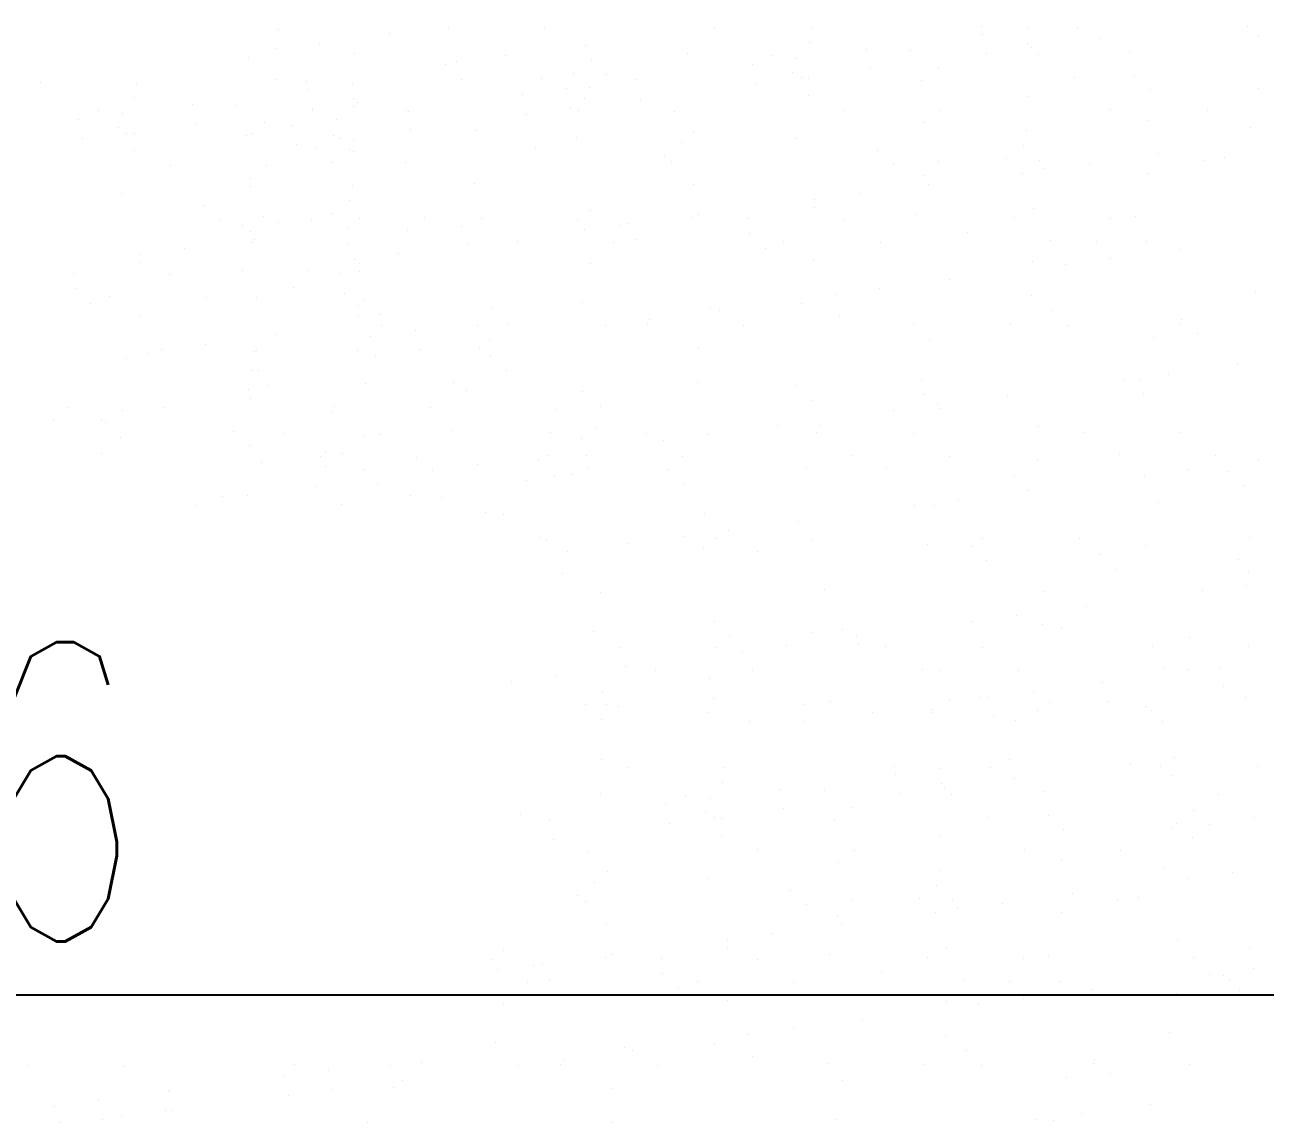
# Model space of a CAD drawing. Header units: millimetres. Extents: x -394 to 6212, y -2458 to 809.
# Drawn here: x 4860.05 to 4874.55, y -2262.21 to -2249.36 of the extents above; entities that cross this region are included whole.
import ezdxf

# ---------------------------------------------------------------- set-up
doc = ezdxf.new("R2010")
doc.units = ezdxf.units.MM
doc.header["$PDSIZE"] = -5
doc.layers.get('DEFPOINTS').update_dxf_attribs({"lineweight": 18})
doc.layers.add('2', color=2, linetype='Continuous', lineweight=18, true_color=0xffff00)
doc.layers.add('LAYER2', color=2, linetype='Continuous', lineweight=25)
doc.styles.add('HZ', font='txt.shx', dxfattribs={"width": 0.67, "bigfont": 'hztxt.shx'})
doc.dimstyles.new('STANDARD$0', dxfattribs={"dimtxt": 3.5, "dimasz": 2.5, "dimexe": 1.25, "dimexo": 0.625, "dimtad": 1, "dimdec": 4, "dimdsep": 46, "dimtxsty": 'HZ', "dimcen": 2.5, "dimdle": 5, "dimadec": 0, "dimazin": 0, "dimtfac": 1, "dimtmove": 0, "dimatfit": 3, "dimfxl": 1, "dimtolj": 1, "dimlwd": -1, "dimlwe": -1, "dimarcsym": 0})

# ---------------------------------------------------------------- blocks, each defined once
blk = doc.blocks.new('*D191')
at = {"layer": 'DEFPOINTS', "color": 0}
for p in [(4898.159, -2243.355), (4818.661, -2244.851), (4898.159, -2260.706)]:
    blk.add_point(p, dxfattribs=at)
at = {"layer": 'LAYER2', "color": 0}
for p, q in [((4898.159, -2243.98), (4898.159, -2262.206)), ((4818.661, -2245.476), (4818.661, -2262.206)), ((4820.661, -2260.706), (4896.159, -2260.706))]:
    blk.add_line(p, q, dxfattribs=at)
for points in [[(4820.661, -2260.372), (4820.661, -2261.039), (4818.661, -2260.706)], [(4896.159, -2260.372), (4896.159, -2261.039), (4898.159, -2260.706)]]:
    blk.add_solid(points, dxfattribs=at)
at = {"layer": 'LAYER2', "color": 0, "insert": (4858.41, -2258.331), "char_height": 3.5, "attachment_point": 5, "style": 'HZ'}
blk.add_mtext('\\A1;846', dxfattribs=at)

msp = doc.modelspace()

# ---------------------------------------------------------------- linework, layer by layer
at = {"layer": '2'}
for p, q in [((4863.01524, -2249.40874), (4863.01524, -2249.40874)), ((4865.00327, -2249.39446), (4865.00327, -2249.39446)), ((4866.12938, -2249.40308), (4866.12938, -2249.40308)), ((4868.11741, -2249.3888), (4868.11741, -2249.3888)), ((4869.24353, -2249.39742), (4869.24353, -2249.39742)), ((4871.23156, -2249.38314), (4871.23156, -2249.38314)), ((4871.76909, -2249.40154), (4871.76909, -2249.40154)), ((4872.35767, -2249.39176), (4872.35767, -2249.39176)), ((4874.3457, -2249.37748), (4874.3457, -2249.37748)), ((4864.31059, -2249.46539), (4864.31059, -2249.46539)), ((4871.24858, -2249.47006), (4871.24858, -2249.47006)), ((4872.63017, -2249.5201), (4872.63017, -2249.5201)), ((4874.47834, -2249.48514), (4874.47834, -2249.48514)), ((4862.97709, -2249.64095), (4862.97709, -2249.64095)), ((4863.4976, -2249.57243), (4863.4976, -2249.57243)), ((4866.60177, -2249.60357), (4866.60177, -2249.60357)), ((4867.79326, -2249.69052), (4867.79326, -2249.69052)), ((4869.21936, -2249.57018), (4869.21936, -2249.57018)), ((4869.8903, -2249.64888), (4869.8903, -2249.64888)), ((4870.41085, -2249.65713), (4870.41085, -2249.65713)), ((4871.29668, -2249.69566), (4871.29668, -2249.69566)), ((4871.77745, -2249.58245), (4871.77745, -2249.58245)), ((4871.81718, -2249.62713), (4871.81718, -2249.62713)), ((4872.96894, -2249.6694), (4872.96894, -2249.6694)), ((4862.66741, -2249.73728), (4862.66741, -2249.73728)), ((4863.90088, -2249.70087), (4863.90088, -2249.70087)), ((4864.96533, -2249.82592), (4864.96533, -2249.82592)), ((4865.09237, -2249.78783), (4865.09237, -2249.78783)), ((4865.67382, -2249.72294), (4865.67382, -2249.72294)), ((4866.66886, -2249.77165), (4866.66886, -2249.77165)), ((4868.55681, -2249.82444), (4868.55681, -2249.82444)), ((4868.78796, -2249.71729), (4868.78796, -2249.71729)), ((4869.07732, -2249.75591), (4869.07732, -2249.75591)), ((4871.9021, -2249.71163), (4871.9021, -2249.71163)), ((4866.46978, -2249.92359), (4866.46978, -2249.92359)), ((4866.85318, -2249.94055), (4866.85318, -2249.94055)), ((4869.02576, -2249.91433), (4869.02576, -2249.91433)), ((4869.12541, -2249.98151), (4869.12541, -2249.98151)), ((4869.20966, -2249.98594), (4869.20966, -2249.98594)), ((4869.9384, -2249.87448), (4869.9384, -2249.87448)), ((4870.7293, -2249.86007), (4870.7293, -2249.86007)), ((4872.3238, -2249.98028), (4872.3238, -2249.98028)), ((4873.02721, -2249.94871), (4873.02721, -2249.94871)), ((4860.23296, -2250.03316), (4860.23296, -2250.03316)), ((4861.35908, -2250.04178), (4861.35908, -2250.04178)), ((4862.98137, -2249.99725), (4862.98137, -2249.99725)), ((4863.34711, -2250.0275), (4863.34711, -2250.0275)), ((4863.36413, -2250.11442), (4863.36413, -2250.11442)), ((4863.88464, -2250.04589), (4863.88464, -2250.04589)), ((4865.14965, -2249.99481), (4865.14965, -2249.99481)), ((4866.09551, -2249.99159), (4866.09551, -2249.99159)), ((4866.38554, -2250.11029), (4866.38554, -2250.11029)), ((4866.6541, -2250.09248), (4866.6541, -2250.09248)), ((4867.19853, -2250.00326), (4867.19853, -2250.00326)), ((4868.6049, -2250.05004), (4868.6049, -2250.05004)), ((4870.53021, -2250.012), (4870.53021, -2250.012)), ((4873.21153, -2250.1176), (4873.21153, -2250.1176)), ((4874.47229, -2250.10461), (4874.47229, -2250.10461)), ((4861.33491, -2250.21454), (4861.33491, -2250.21454)), ((4863.893, -2250.2268), (4863.893, -2250.2268)), ((4863.93273, -2250.27149), (4863.93273, -2250.27149)), ((4865.86503, -2250.17882), (4865.86503, -2250.17882)), ((4866.59572, -2250.22304), (4866.59572, -2250.22304)), ((4867.24662, -2250.22886), (4867.24662, -2250.22886)), ((4869.21331, -2250.18965), (4869.21331, -2250.18965)), ((4871.7714, -2250.20192), (4871.7714, -2250.20192)), ((4860.90351, -2250.36164), (4860.90351, -2250.36164)), ((4861.19287, -2250.40027), (4861.19287, -2250.40027)), ((4862.00585, -2250.29324), (4862.00585, -2250.29324)), ((4862.52641, -2250.30149), (4862.52641, -2250.30149)), ((4863.40723, -2250.36726), (4863.40723, -2250.36726)), ((4863.41223, -2250.34002), (4863.41223, -2250.34002)), ((4863.89483, -2250.32035), (4863.89483, -2250.32035)), ((4864.50676, -2250.35764), (4864.50676, -2250.35764)), ((4864.53335, -2250.37588), (4864.53335, -2250.37588)), ((4865.91313, -2250.40442), (4865.91313, -2250.40442)), ((4866.43364, -2250.33589), (4866.43364, -2250.33589)), ((4866.52138, -2250.3616), (4866.52138, -2250.3616)), ((4867.64749, -2250.37022), (4867.64749, -2250.37022)), ((4869.63552, -2250.35594), (4869.63552, -2250.35594)), ((4870.76163, -2250.36456), (4870.76163, -2250.36456)), ((4872.74966, -2250.35028), (4872.74966, -2250.35028)), ((4873.87577, -2250.3589), (4873.87577, -2250.3589)), ((4860.67236, -2250.4688), (4860.67236, -2250.4688)), ((4861.14131, -2250.55869), (4861.14131, -2250.55869)), ((4862.05395, -2250.51884), (4862.05395, -2250.51884)), ((4862.84485, -2250.50443), (4862.84485, -2250.50443)), ((4863.17326, -2250.5332), (4863.17326, -2250.5332)), ((4863.69377, -2250.46467), (4863.69377, -2250.46467)), ((4870.57155, -2250.50776), (4870.57155, -2250.50776)), ((4873.18915, -2250.47438), (4873.18915, -2250.47438)), ((4874.38064, -2250.56133), (4874.38064, -2250.56133)), ((4860.72045, -2250.6944), (4860.72045, -2250.6944)), ((4861.24096, -2250.62587), (4861.24096, -2250.62587)), ((4861.32521, -2250.63029), (4861.32521, -2250.63029)), ((4862.64576, -2250.65636), (4862.64576, -2250.65636)), ((4862.69498, -2250.62619), (4862.69498, -2250.62619)), ((4863.66274, -2250.64933), (4863.66274, -2250.64933)), ((4863.74187, -2250.69027), (4863.74187, -2250.69027)), ((4863.88647, -2250.71315), (4863.88647, -2250.71315)), ((4864.55485, -2250.58324), (4864.55485, -2250.58324)), ((4865.31257, -2250.5928), (4865.31257, -2250.5928)), ((4866.50406, -2250.67976), (4866.50406, -2250.67976)), ((4867.87066, -2250.60507), (4867.87066, -2250.60507)), ((4869.06215, -2250.69203), (4869.06215, -2250.69203)), ((4871.76305, -2250.59472), (4871.76305, -2250.59472)), ((4861.32886, -2250.83401), (4861.32886, -2250.83401)), ((4863.22136, -2250.75879), (4863.22136, -2250.75879)), ((4863.46365, -2250.80126), (4863.46365, -2250.80126)), ((4863.84706, -2250.81822), (4863.84706, -2250.81822)), ((4863.88695, -2250.84628), (4863.88695, -2250.84628)), ((4866.01964, -2250.79201), (4866.01964, -2250.79201)), ((4867.72317, -2250.73775), (4867.72317, -2250.73775)), ((4870.02109, -2250.82638), (4870.02109, -2250.82638)), ((4871.72462, -2250.77212), (4871.72462, -2250.77212)), ((4861.75107, -2251.00029), (4861.75107, -2251.00029)), ((4863.64797, -2250.97016), (4863.64797, -2250.97016)), ((4864.49948, -2250.96439), (4864.49948, -2250.96439)), ((4867.52408, -2250.88968), (4867.52408, -2250.88968)), ((4867.61362, -2250.95873), (4867.61362, -2250.95873)), ((4870.20541, -2250.99528), (4870.20541, -2250.99528)), ((4870.72776, -2250.95307), (4870.72776, -2250.95307)), ((4871.52553, -2250.92405), (4871.52553, -2250.92405)), ((4871.90894, -2250.94101), (4871.90894, -2250.94101)), ((4872.49492, -2250.97706), (4872.49492, -2250.97706)), ((4873.3079, -2250.87003), (4873.3079, -2250.87003)), ((4873.8419, -2250.94742), (4873.8419, -2250.94742)), ((4874.08152, -2250.9148), (4874.08152, -2250.9148)), ((4862.87718, -2251.00891), (4862.87718, -2251.00891)), ((4870.5655, -2251.12724), (4870.5655, -2251.12724)), ((4871.70985, -2251.09295), (4871.70985, -2251.09295)), ((4871.97441, -2251.04558), (4871.97441, -2251.04558)), ((4873.1831, -2251.09385), (4873.1831, -2251.09385)), ((4862.6871, -2251.15212), (4862.6871, -2251.15212)), ((4862.68893, -2251.24566), (4862.68893, -2251.24566)), ((4863.8786, -2251.23908), (4863.8786, -2251.23908)), ((4865.30652, -2251.21228), (4865.30652, -2251.21228)), ((4867.86461, -2251.22454), (4867.86461, -2251.22454)), ((4870.61613, -2251.2244), (4870.61613, -2251.2244)), ((4861.1777, -2251.33638), (4861.1777, -2251.33638)), ((4863.84017, -2251.41647), (4863.84017, -2251.41647)), ((4869.28264, -2251.39996), (4869.28264, -2251.39996)), ((4869.80314, -2251.33144), (4869.80314, -2251.33144)), ((4862.13664, -2251.47074), (4862.13664, -2251.47074)), ((4863.64109, -2251.56841), (4863.64109, -2251.56841)), ((4866.66476, -2251.53039), (4866.66476, -2251.53039)), ((4867.92436, -2251.57878), (4867.92436, -2251.57878)), ((4869.28235, -2251.497), (4869.28235, -2251.497)), ((4870.47385, -2251.58396), (4870.47385, -2251.58396)), ((4871.84044, -2251.50927), (4871.84044, -2251.50927)), ((4862.32096, -2251.63964), (4862.32096, -2251.63964)), ((4862.59727, -2251.70238), (4862.59727, -2251.70238)), ((4862.84331, -2251.59743), (4862.84331, -2251.59743)), ((4863.01351, -2251.66969), (4863.01351, -2251.66969)), ((4863.40117, -2251.64419), (4863.40117, -2251.64419)), ((4863.96387, -2251.6277), (4863.96387, -2251.6277)), ((4864.71704, -2251.61542), (4864.71704, -2251.61542)), ((4865.15536, -2251.71465), (4865.15536, -2251.71465)), ((4865.3892, -2251.62991), (4865.3892, -2251.62991)), ((4866.51532, -2251.63853), (4866.51532, -2251.63853)), ((4867.01496, -2251.70406), (4867.01496, -2251.70406)), ((4867.11137, -2251.68581), (4867.11137, -2251.68581)), ((4867.85626, -2251.61734), (4867.85626, -2251.61734)), ((4868.50335, -2251.62425), (4868.50335, -2251.62425)), ((4869.62946, -2251.63287), (4869.62946, -2251.63287)), ((4871.61749, -2251.61859), (4871.61749, -2251.61859)), ((4872.7436, -2251.62721), (4872.7436, -2251.62721)), ((4873.03194, -2251.59623), (4873.03194, -2251.59623)), ((4862.68106, -2251.77159), (4862.68106, -2251.77159)), ((4862.73168, -2251.86876), (4862.73168, -2251.86876)), ((4863.8254, -2251.73731), (4863.8254, -2251.73731)), ((4864.51796, -2251.76735), (4864.51796, -2251.76735)), ((4866.59086, -2251.75434), (4866.59086, -2251.75434)), ((4867.19928, -2251.87295), (4867.19928, -2251.87295)), ((4868.51941, -2251.80173), (4868.51941, -2251.80173)), ((4871.07539, -2251.79248), (4871.07539, -2251.79248)), ((4861.91869, -2251.97579), (4861.91869, -2251.97579)), ((4862.69676, -2251.90422), (4862.69676, -2251.90422)), ((4863.82287, -2251.91284), (4863.82287, -2251.91284)), ((4865.23258, -2251.93316), (4865.23258, -2251.93316)), ((4865.8109, -2251.89856), (4865.8109, -2251.89856)), ((4866.93701, -2251.90718), (4866.93701, -2251.90718)), ((4868.70373, -2251.97062), (4868.70373, -2251.97062)), ((4868.92504, -2251.8929), (4868.92504, -2251.8929)), ((4870.05115, -2251.90152), (4870.05115, -2251.90152)), ((4872.03918, -2251.88724), (4872.03918, -2251.88724)), ((4872.57984, -2251.89014), (4872.57984, -2251.89014)), ((4873.1653, -2251.89586), (4873.1653, -2251.89586)), ((4873.55217, -2251.98787), (4873.55217, -2251.98787)), ((4861.39791, -2252.14136), (4861.39791, -2252.14136)), ((4861.39819, -2252.04432), (4861.39819, -2252.04432)), ((4863.89909, -2252.10872), (4863.89909, -2252.10872)), ((4863.956, -2252.15363), (4863.956, -2252.15363)), ((4864.4196, -2252.04019), (4864.4196, -2252.04019)), ((4866.65871, -2252.14986), (4866.65871, -2252.14986)), ((4869.27631, -2252.11647), (4869.27631, -2252.11647)), ((4871.83439, -2252.12874), (4871.83439, -2252.12874)), ((4872.21867, -2252.16343), (4872.21867, -2252.16343)), ((4872.73918, -2252.0949), (4872.73918, -2252.0949)), ((4860.6189, -2252.26861), (4860.6189, -2252.26861)), ((4861.74501, -2252.27723), (4861.74501, -2252.27723)), ((4862.5894, -2252.22831), (4862.5894, -2252.22831)), ((4863.36731, -2252.23271), (4863.36731, -2252.23271)), ((4863.73304, -2252.26295), (4863.73304, -2252.26295)), ((4863.95782, -2252.24717), (4863.95782, -2252.24717)), ((4860.63496, -2252.44608), (4860.63496, -2252.44608)), ((4863.19094, -2252.43683), (4863.19094, -2252.43683)), ((4870.04741, -2252.44928), (4870.04741, -2252.44928)), ((4870.86039, -2252.34225), (4870.86039, -2252.34225)), ((4861.04059, -2252.53726), (4861.04059, -2252.53726)), ((4862.1667, -2252.54588), (4862.1667, -2252.54588)), ((4862.75797, -2252.55301), (4862.75797, -2252.55301)), ((4863.789, -2252.50136), (4863.789, -2252.50136)), ((4864.00883, -2252.58173), (4864.00883, -2252.58173)), ((4869.5269, -2252.51781), (4869.5269, -2252.51781)), ((4871.82604, -2252.52154), (4871.82604, -2252.52154)), ((4874.44363, -2252.48815), (4874.44363, -2252.48815)), ((4860.81928, -2252.61498), (4860.81928, -2252.61498)), ((4863.94947, -2252.63997), (4863.94947, -2252.63997)), ((4865.51328, -2252.6794), (4865.51328, -2252.6794)), ((4866.56706, -2252.60658), (4866.56706, -2252.60658)), ((4868.06927, -2252.67015), (4868.06927, -2252.67015)), ((4868.16862, -2252.69663), (4868.16862, -2252.69663)), ((4869.12515, -2252.61885), (4869.12515, -2252.61885)), ((4872.07072, -2252.70452), (4872.07072, -2252.70452)), ((4861.39186, -2252.76083), (4861.39186, -2252.76083)), ((4863.94995, -2252.7731), (4863.94995, -2252.7731)), ((4864.19315, -2252.75063), (4864.19315, -2252.75063)), ((4864.21486, -2252.87136), (4864.21486, -2252.87136)), ((4865.34097, -2252.87998), (4865.34097, -2252.87998)), ((4865.6976, -2252.8483), (4865.6976, -2252.8483)), ((4866.83513, -2252.87218), (4866.83513, -2252.87218)), ((4867.329, -2252.8657), (4867.329, -2252.8657)), ((4867.35563, -2252.80366), (4867.35563, -2252.80366)), ((4868.45512, -2252.87432), (4868.45512, -2252.87432)), ((4869.57371, -2252.76782), (4869.57371, -2252.76782)), ((4870.44315, -2252.86004), (4870.44315, -2252.86004)), ((4871.56926, -2252.86866), (4871.56926, -2252.86866)), ((4872.25504, -2252.87342), (4872.25504, -2252.87342)), ((4873.55729, -2252.85438), (4873.55729, -2252.85438)), ((4873.57517, -2252.80219), (4873.57517, -2252.80219)), ((4862.97594, -2252.9866), (4862.97594, -2252.9866)), ((4864.09526, -2253.00097), (4864.09526, -2253.00097)), ((4864.61577, -2252.93244), (4864.61577, -2252.93244)), ((4873.24609, -2253.02067), (4873.24609, -2253.02067)), ((4873.75949, -2252.97109), (4873.75949, -2252.97109)), ((4861.64245, -2253.16216), (4861.64245, -2253.16216)), ((4862.16296, -2253.09364), (4862.16296, -2253.09364)), ((4862.73698, -2253.17979), (4862.73698, -2253.17979)), ((4862.75192, -2253.17249), (4862.75192, -2253.17249)), ((4863.94159, -2253.1659), (4863.94159, -2253.1659)), ((4864.66386, -2253.15804), (4864.66386, -2253.15804)), ((4865.36951, -2253.1391), (4865.36951, -2253.1391)), ((4865.47685, -2253.051), (4865.47685, -2253.051)), ((4867.9276, -2253.15137), (4867.9276, -2253.15137)), ((4870.6285, -2253.05406), (4870.6285, -2253.05406)), ((4861.2407, -2253.26321), (4861.2407, -2253.26321)), ((4861.49627, -2253.20083), (4861.49627, -2253.20083)), ((4864.14335, -2253.22656), (4864.14335, -2253.22656)), ((4865.49772, -2253.2352), (4865.49772, -2253.2352)), ((4862.70624, -2253.40514), (4862.70624, -2253.40514)), ((4862.78507, -2253.40538), (4862.78507, -2253.40538)), ((4865.68204, -2253.4041), (4865.68204, -2253.4041)), ((4873.41691, -2253.44482), (4873.41691, -2253.44482)), ((4874.2299, -2253.33779), (4874.2299, -2253.33779)), ((4862.89056, -2253.57404), (4862.89056, -2253.57404)), ((4864.02686, -2253.55452), (4864.02686, -2253.55452)), ((4865.06314, -2253.54783), (4865.06314, -2253.54783)), ((4867.91925, -2253.54417), (4867.91925, -2253.54417)), ((4869.06459, -2253.5822), (4869.06459, -2253.5822)), ((4870.53684, -2253.51078), (4870.53684, -2253.51078)), ((4872.8964, -2253.51335), (4872.8964, -2253.51335)), ((4873.09493, -2253.52305), (4873.09493, -2253.52305)), ((4862.66027, -2253.62921), (4862.66027, -2253.62921)), ((4862.69147, -2253.72597), (4862.69147, -2253.72597)), ((4865.21836, -2253.64148), (4865.21836, -2253.64148)), ((4866.56759, -2253.6455), (4866.56759, -2253.6455)), ((4869.24891, -2253.7511), (4869.24891, -2253.7511)), ((4870.56904, -2253.67987), (4870.56904, -2253.67987)), ((4871.53813, -2253.69217), (4871.53813, -2253.69217)), ((4873.12502, -2253.67062), (4873.12502, -2253.67062)), ((4860.55091, -2253.83079), (4860.55091, -2253.83079)), ((4861.19173, -2253.87205), (4861.19173, -2253.87205)), ((4861.67702, -2253.83941), (4861.67702, -2253.83941)), ((4863.65043, -2253.88845), (4863.65043, -2253.88845)), ((4863.66505, -2253.82513), (4863.66505, -2253.82513)), ((4864.79116, -2253.83375), (4864.79116, -2253.83375)), ((4866.26802, -2253.85506), (4866.26802, -2253.85506)), ((4866.77919, -2253.81947), (4866.77919, -2253.81947)), ((4870.20463, -2253.86773), (4870.20463, -2253.86773)), ((4870.72514, -2253.7992), (4870.72514, -2253.7992)), ((4870.75336, -2253.84876), (4870.75336, -2253.84876)), ((4860.37874, -2253.97909), (4860.37874, -2253.97909)), ((4860.94954, -2253.98576), (4860.94954, -2253.98576)), ((4860.98715, -2254.01521), (4860.98715, -2254.01521)), ((4868.84635, -2254.04655), (4868.84635, -2254.04655)), ((4869.3393, -2254.0433), (4869.3393, -2254.0433)), ((4861.17147, -2254.18411), (4861.17147, -2254.18411)), ((4862.4916, -2254.11288), (4862.4916, -2254.11288)), ((4863.08269, -2254.13967), (4863.08269, -2254.13967)), ((4864.02081, -2254.17399), (4864.02081, -2254.17399)), ((4864.2088, -2254.14829), (4864.2088, -2254.14829)), ((4865.04758, -2254.10363), (4865.04758, -2254.10363)), ((4866.19683, -2254.13401), (4866.19683, -2254.13401)), ((4866.72171, -2254.07669), (4866.72171, -2254.07669)), ((4867.32294, -2254.14263), (4867.32294, -2254.14263)), ((4868.03337, -2254.15358), (4868.03337, -2254.15358)), ((4869.31097, -2254.12835), (4869.31097, -2254.12835)), ((4870.43709, -2254.13697), (4870.43709, -2254.13697)), ((4871.89739, -2254.05557), (4871.89739, -2254.05557)), ((4872.42512, -2254.12269), (4872.42512, -2254.12269)), ((4873.55123, -2254.13131), (4873.55123, -2254.13131)), ((4862.67592, -2254.28177), (4862.67592, -2254.28177)), ((4866.55203, -2254.2013), (4866.55203, -2254.2013)), ((4867.51286, -2254.22211), (4867.51286, -2254.22211)), ((4860.94118, -2254.37856), (4860.94118, -2254.37856)), ((4862.82097, -2254.47984), (4862.82097, -2254.47984)), ((4863.50439, -2254.40832), (4863.50439, -2254.40832)), ((4863.55878, -2254.34517), (4863.55878, -2254.34517)), ((4863.76055, -2254.37124), (4863.76055, -2254.37124)), ((4864.6305, -2254.41694), (4864.6305, -2254.41694)), ((4866.05846, -2254.45987), (4866.05846, -2254.45987)), ((4866.15458, -2254.40093), (4866.15458, -2254.40093)), ((4866.61853, -2254.40266), (4866.61853, -2254.40266)), ((4867.74464, -2254.41128), (4867.74464, -2254.41128)), ((4869.73267, -2254.397), (4869.73267, -2254.397)), ((4870.85878, -2254.40562), (4870.85878, -2254.40562)), ((4871.88903, -2254.44837), (4871.88903, -2254.44837)), ((4872.84681, -2254.39134), (4872.84681, -2254.39134)), ((4873.97292, -2254.39996), (4873.97292, -2254.39996)), ((4874.47416, -2254.45564), (4874.47416, -2254.45564)), ((4863.56146, -2254.52317), (4863.56146, -2254.52317)), ((4864.01246, -2254.56679), (4864.01246, -2254.56679)), ((4864.82109, -2254.57649), (4864.82109, -2254.57649)), ((4865.34159, -2254.50796), (4865.34159, -2254.50796)), ((4866.24278, -2254.62877), (4866.24278, -2254.62877)), ((4866.44002, -2254.62025), (4866.44002, -2254.62025)), ((4866.63005, -2254.53341), (4866.63005, -2254.53341)), ((4867.56291, -2254.55754), (4867.56291, -2254.55754)), ((4869.18814, -2254.54567), (4869.18814, -2254.54567)), ((4870.1189, -2254.54829), (4870.1189, -2254.54829)), ((4873.14067, -2254.63119), (4873.14067, -2254.63119)), ((4873.66118, -2254.56267), (4873.66118, -2254.56267)), ((4874.12035, -2254.58266), (4874.12035, -2254.58266)), ((4863.46281, -2254.75531), (4863.46281, -2254.75531)), ((4864.17493, -2254.73681), (4864.17493, -2254.73681)), ((4865.91951, -2254.68878), (4865.91951, -2254.68878)), ((4867.74723, -2254.72644), (4867.74723, -2254.72644)), ((4871.62335, -2254.64596), (4871.62335, -2254.64596)), ((4874.30467, -2254.75156), (4874.30467, -2254.75156)), ((4862.36123, -2254.87769), (4862.36123, -2254.87769)), ((4862.64982, -2254.86234), (4862.64982, -2254.86234)), ((4864.56123, -2254.8676), (4864.56123, -2254.8676)), ((4864.91932, -2254.88995), (4864.91932, -2254.88995)), ((4870.9694, -2254.91705), (4870.9694, -2254.91705)), ((4871.78239, -2254.81001), (4871.78239, -2254.81001)), ((4862.04146, -2254.9813), (4862.04146, -2254.9813)), ((4863.74825, -2254.97463), (4863.74825, -2254.97463)), ((4865.43251, -2255.06592), (4865.43251, -2255.06592)), ((4870.4489, -2254.98557), (4870.4489, -2254.98557)), ((4870.69149, -2254.98088), (4870.69149, -2254.98088)), ((4873.30908, -2254.9475), (4873.30908, -2254.9475)), ((4865.64702, -2255.08778), (4865.64702, -2255.08778)), ((4867.9906, -2255.07819), (4867.9906, -2255.07819)), ((4869.09062, -2255.16439), (4869.09062, -2255.16439)), ((4866.06872, -2255.35643), (4866.06872, -2255.35643)), ((4867.75712, -2255.33995), (4867.75712, -2255.33995)), ((4868.27763, -2255.27142), (4868.27763, -2255.27142)), ((4866.1486, -2255.38408), (4866.1486, -2255.38408)), ((4867.11277, -2255.42597), (4867.11277, -2255.42597)), ((4867.98224, -2255.47099), (4867.98224, -2255.47099)), ((4868.13663, -2255.3698), (4868.13663, -2255.3698)), ((4869.26274, -2255.37842), (4869.26274, -2255.37842)), ((4870.59984, -2255.4376), (4870.59984, -2255.4376)), ((4871.11422, -2255.46034), (4871.11422, -2255.46034)), ((4871.25078, -2255.36414), (4871.25078, -2255.36414)), ((4872.37689, -2255.37276), (4872.37689, -2255.37276)), ((4873.15792, -2255.44987), (4873.15792, -2255.44987)), ((4874.36492, -2255.35848), (4874.36492, -2255.35848)), ((4866.39884, -2255.51877), (4866.39884, -2255.51877)), ((4868.61722, -2255.52364), (4868.61722, -2255.52364)), ((4871.29854, -2255.62924), (4871.29854, -2255.62924)), ((4872.61867, -2255.55801), (4872.61867, -2255.55801)), ((4874.2356, -2255.61639), (4874.2356, -2255.61639)), ((4866.33102, -2255.78188), (4866.33102, -2255.78188)), ((4872.80299, -2255.7269), (4872.80299, -2255.7269)), ((4874.3548, -2255.76184), (4874.3548, -2255.76184)), ((4874.33891, -2255.91259), (4874.33891, -2255.91259)), ((4866.7847, -2256.00351), (4866.7847, -2256.00351)), ((4869.40229, -2255.97012), (4869.40229, -2255.97012)), ((4871.96038, -2255.98239), (4871.96038, -2255.98239)), ((4873.8184, -2255.98112), (4873.8184, -2255.98112)), ((4872.46012, -2256.15994), (4872.46012, -2256.15994)), ((4868.1081, -2256.33801), (4868.1081, -2256.33801)), ((4871.12663, -2256.3355), (4871.12663, -2256.3355)), ((4871.64714, -2256.26697), (4871.64714, -2256.26697)), ((4866.69304, -2256.46023), (4866.69304, -2256.46023)), ((4868.29241, -2256.50691), (4868.29241, -2256.50691)), ((4869.25113, -2256.4725), (4869.25113, -2256.4725)), ((4869.61254, -2256.43568), (4869.61254, -2256.43568)), ((4869.76835, -2256.51432), (4869.76835, -2256.51432)), ((4871.95203, -2256.37519), (4871.95203, -2256.37519)), ((4872.16853, -2256.42643), (4872.16853, -2256.42643)), ((4867.00446, -2256.63811), (4867.00446, -2256.63811)), ((4868.13057, -2256.64673), (4868.13057, -2256.64673)), ((4868.95536, -2256.62135), (4868.95536, -2256.62135)), ((4869.79686, -2256.60458), (4869.79686, -2256.60458)), ((4870.1186, -2256.63246), (4870.1186, -2256.63246)), ((4871.24471, -2256.64107), (4871.24471, -2256.64107)), ((4873.23275, -2256.6268), (4873.23275, -2256.6268)), ((4873.67298, -2256.5241), (4873.67298, -2256.5241)), ((4874.35886, -2256.63542), (4874.35886, -2256.63542)), ((4868.43485, -2256.68988), (4868.43485, -2256.68988)), ((4867.07658, -2256.8687), (4867.07658, -2256.8687)), ((4867.42616, -2256.90676), (4867.42616, -2256.90676)), ((4868.55227, -2256.91538), (4868.55227, -2256.91538)), ((4870.5403, -2256.90111), (4870.5403, -2256.90111)), ((4870.75448, -2256.90771), (4870.75448, -2256.90771)), ((4871.66641, -2256.90972), (4871.66641, -2256.90972)), ((4873.37208, -2256.87432), (4873.37208, -2256.87432)), ((4873.65444, -2256.89545), (4873.65444, -2256.89545)), ((4874.01457, -2256.87336), (4874.01457, -2256.87336)), ((4865.74308, -2257.04425), (4865.74308, -2257.04425)), ((4866.26359, -2256.97573), (4866.26359, -2256.97573)), ((4868.05359, -2257.00502), (4868.05359, -2257.00502)), ((4872.65629, -2257.05219), (4872.65629, -2257.05219)), ((4866.8055, -2257.16143), (4866.8055, -2257.16143)), ((4868.0967, -2257.23525), (4868.0967, -2257.23525)), ((4871.21085, -2257.22959), (4871.21085, -2257.22959)), ((4871.3228, -2257.22774), (4871.3228, -2257.22774)), ((4871.8433, -2257.15922), (4871.8433, -2257.15922)), ((4874.06266, -2257.09896), (4874.06266, -2257.09896)), ((4874.32499, -2257.22393), (4874.32499, -2257.22393)), ((4866.60642, -2257.31336), (4866.60642, -2257.31336)), ((4866.85374, -2257.31086), (4866.85374, -2257.31086)), ((4866.98982, -2257.33032), (4866.98982, -2257.33032)), ((4869.1624, -2257.30411), (4869.1624, -2257.30411)), ((4869.47134, -2257.27747), (4869.47134, -2257.27747)), ((4870.66283, -2257.36443), (4870.66283, -2257.36443)), ((4870.86594, -2257.24984), (4870.86594, -2257.24984)), ((4871.8914, -2257.38481), (4871.8914, -2257.38481)), ((4872.02942, -2257.28974), (4872.02942, -2257.28974)), ((4872.70438, -2257.27778), (4872.70438, -2257.27778)), ((4873.16385, -2257.33848), (4873.16385, -2257.33848)), ((4873.22092, -2257.3767), (4873.22092, -2257.3767)), ((4866.79074, -2257.48226), (4866.79074, -2257.48226)), ((4868.04524, -2257.39782), (4868.04524, -2257.39782)), ((4868.5184, -2257.5039), (4868.5184, -2257.5039)), ((4869.15153, -2257.5136), (4869.15153, -2257.5136)), ((4869.96452, -2257.40656), (4869.96452, -2257.40656)), ((4870.66685, -2257.40178), (4870.66685, -2257.40178)), ((4871.37089, -2257.45334), (4871.37089, -2257.45334)), ((4871.63254, -2257.49824), (4871.63254, -2257.49824)), ((4873.34817, -2257.50738), (4873.34817, -2257.50738)), ((4866.7878, -2257.95234), (4866.7878, -2257.95234)), ((4871.56826, -2257.94913), (4871.56826, -2257.94913)), ((4873.49514, -2257.92738), (4873.49514, -2257.92738)), ((4867.1036, -2258.04342), (4867.1036, -2258.04342)), ((4868.22971, -2258.05204), (4868.22971, -2258.05204)), ((4870.21774, -2258.03776), (4870.21774, -2258.03776)), ((4870.75527, -2258.05616), (4870.75527, -2258.05616)), ((4871.34385, -2258.04638), (4871.34385, -2258.04638)), ((4872.97463, -2257.9959), (4872.97463, -2257.9959)), ((4873.33188, -2258.0321), (4873.33188, -2258.0321)), ((4874.45799, -2258.04072), (4874.45799, -2258.04072)), ((4868.20555, -2258.2248), (4868.20555, -2258.2248)), ((4870.23476, -2258.12469), (4870.23476, -2258.12469)), ((4870.76364, -2258.23707), (4870.76364, -2258.23707)), ((4871.61635, -2258.17472), (4871.61635, -2258.17472)), ((4873.46453, -2258.13976), (4873.46453, -2258.13976)), ((4866.77945, -2258.34514), (4866.77945, -2258.34514)), ((4867.77415, -2258.37191), (4867.77415, -2258.37191)), ((4868.87649, -2258.30351), (4868.87649, -2258.30351)), ((4869.39704, -2258.31176), (4869.39704, -2258.31176)), ((4870.28286, -2258.35028), (4870.28286, -2258.35028)), ((4870.80337, -2258.28176), (4870.80337, -2258.28176)), ((4870.88829, -2258.36625), (4870.88829, -2258.36625)), ((4871.95513, -2258.32402), (4871.95513, -2258.32402)), ((4874.00243, -2258.36059), (4874.00243, -2258.36059)), ((4867.54299, -2258.47906), (4867.54299, -2258.47906)), ((4868.0635, -2258.41054), (4868.0635, -2258.41054)), ((4868.92458, -2258.5291), (4868.92458, -2258.5291)), ((4869.71548, -2258.51469), (4869.71548, -2258.51469)), ((4873.71693, -2258.54906), (4873.71693, -2258.54906)), ((4865.83937, -2258.59517), (4865.83937, -2258.59517)), ((4866.18471, -2258.65788), (4866.18471, -2258.65788)), ((4868.01195, -2258.56896), (4868.01195, -2258.56896)), ((4868.1116, -2258.63613), (4868.1116, -2258.63613)), ((4868.19584, -2258.64056), (4868.19584, -2258.64056)), ((4869.51639, -2258.66663), (4869.51639, -2258.66663)), ((4871.30998, -2258.6349), (4871.30998, -2258.6349)), ((4872.0134, -2258.60333), (4872.0134, -2258.60333)), ((4874.42412, -2258.62924), (4874.42412, -2258.62924)), ((4867.59109, -2258.70466), (4867.59109, -2258.70466)), ((4872.19772, -2258.77223), (4872.19772, -2258.77223)), ((4873.45848, -2258.75923), (4873.45848, -2258.75923)), ((4873.51785, -2258.701), (4873.51785, -2258.701)), ((4873.90125, -2258.71796), (4873.90125, -2258.71796)), ((4866.23281, -2258.88348), (4866.23281, -2258.88348)), ((4868.1995, -2258.84427), (4868.1995, -2258.84427)), ((4870.75759, -2258.85654), (4870.75759, -2258.85654)), ((4873.70217, -2258.8699), (4873.70217, -2258.8699)), ((4866.63367, -2259.02484), (4866.63367, -2259.02484)), ((4868.6217, -2259.01056), (4868.6217, -2259.01056)), ((4869.74781, -2259.01918), (4869.74781, -2259.01918)), ((4871.73584, -2259.0049), (4871.73584, -2259.0049)), ((4872.17533, -2259.129), (4872.17533, -2259.129)), ((4872.86196, -2259.01352), (4872.86196, -2259.01352)), ((4866.85685, -2259.2597), (4866.85685, -2259.2597)), ((4869.55774, -2259.16239), (4869.55774, -2259.16239)), ((4870.74923, -2259.24934), (4870.74923, -2259.24934)), ((4873.36682, -2259.21595), (4873.36682, -2259.21595)), ((4866.70935, -2259.39237), (4866.70935, -2259.39237)), ((4868.04834, -2259.34665), (4868.04834, -2259.34665)), ((4873.65237, -2259.34583), (4873.65237, -2259.34583)), ((4874.17287, -2259.2773), (4874.17287, -2259.2773)), ((4866.51027, -2259.5443), (4866.51027, -2259.5443)), ((4869.00727, -2259.481), (4869.00727, -2259.481)), ((4870.71081, -2259.42674), (4870.71081, -2259.42674)), ((4872.29409, -2259.52465), (4872.29409, -2259.52465)), ((4866.5998, -2259.61336), (4866.5998, -2259.61336)), ((4869.19159, -2259.6499), (4869.19159, -2259.6499)), ((4869.71395, -2259.6077), (4869.71395, -2259.6077)), ((4870.51172, -2259.57867), (4870.51172, -2259.57867)), ((4870.89512, -2259.59564), (4870.89512, -2259.59564)), ((4870.96059, -2259.70021), (4870.96059, -2259.70021)), ((4871.4811, -2259.63168), (4871.4811, -2259.63168)), ((4872.82809, -2259.60204), (4872.82809, -2259.60204)), ((4873.0677, -2259.56942), (4873.0677, -2259.56942)), ((4869.55169, -2259.78186), (4869.55169, -2259.78186)), ((4870.69604, -2259.74757), (4870.69604, -2259.74757)), ((4872.16928, -2259.74847), (4872.16928, -2259.74847)), ((4866.8508, -2259.87917), (4866.8508, -2259.87917)), ((4868.78933, -2259.98606), (4868.78933, -2259.98606)), ((4869.60231, -2259.87903), (4869.60231, -2259.87903)), ((4868.26882, -2260.05458), (4868.26882, -2260.05458)), ((4873.52752, -2260.06659), (4873.52752, -2260.06659)), ((4865.65095, -2260.18501), (4865.65095, -2260.18501)), ((4866.84244, -2260.27197), (4866.84244, -2260.27197)), ((4866.91054, -2260.23341), (4866.91054, -2260.23341)), ((4867.48953, -2260.27887), (4867.48953, -2260.27887)), ((4868.26854, -2260.15162), (4868.26854, -2260.15162)), ((4868.61564, -2260.28749), (4868.61564, -2260.28749)), ((4869.46003, -2260.23858), (4869.46003, -2260.23858)), ((4870.60367, -2260.27322), (4870.60367, -2260.27322)), ((4870.82663, -2260.16389), (4870.82663, -2260.16389)), ((4871.72978, -2260.28183), (4871.72978, -2260.28183)), ((4872.01812, -2260.25085), (4872.01812, -2260.25085)), ((4873.71781, -2260.26756), (4873.71781, -2260.26756)), ((4874.36904, -2260.16955), (4874.36904, -2260.16955)), ((4865.5015, -2260.29315), (4865.5015, -2260.29315)), ((4865.57705, -2260.40896), (4865.57705, -2260.40896)), ((4866.00114, -2260.35868), (4866.00114, -2260.35868)), ((4866.09756, -2260.34044), (4866.09756, -2260.34044)), ((4874.41714, -2260.39515), (4874.41714, -2260.39515)), ((4865.9232, -2260.5618), (4865.9232, -2260.5618)), ((4866.18546, -2260.52758), (4866.18546, -2260.52758)), ((4867.50559, -2260.45635), (4867.50559, -2260.45635)), ((4867.91123, -2260.54752), (4867.91123, -2260.54752)), ((4869.03734, -2260.55614), (4869.03734, -2260.55614)), ((4870.06158, -2260.4471), (4870.06158, -2260.4471)), ((4871.02537, -2260.54186), (4871.02537, -2260.54186)), ((4871.56603, -2260.54477), (4871.56603, -2260.54477)), ((4872.15148, -2260.55048), (4872.15148, -2260.55048)), ((4873.89663, -2260.46367), (4873.89663, -2260.46367)), ((4874.06303, -2260.48147), (4874.06303, -2260.48147)), ((4874.13951, -2260.53621), (4874.13951, -2260.53621)), ((4867.68991, -2260.62525), (4867.68991, -2260.62525)), ((4872.53835, -2260.64249), (4872.53835, -2260.64249)), ((4873.52147, -2260.68606), (4873.52147, -2260.68606)), ((4874.24735, -2260.65037), (4874.24735, -2260.65037)), ((4865.6449, -2260.80449), (4865.6449, -2260.80449)), ((4868.26249, -2260.7711), (4868.26249, -2260.7711)), ((4870.82058, -2260.78337), (4870.82058, -2260.78337)), ((4871.20486, -2260.81805), (4871.20486, -2260.81805)), ((4871.72536, -2260.74952), (4871.72536, -2260.74952)), ((4869.84658, -2260.99687), (4869.84658, -2260.99687)), ((4869.03359, -2261.1039), (4869.03359, -2261.1039)), ((4873.42982, -2261.14278), (4873.42982, -2261.14278)), ((4865.55324, -2261.2612), (4865.55324, -2261.2612)), ((4868.11133, -2261.27347), (4868.11133, -2261.27347)), ((4868.51308, -2261.17243), (4868.51308, -2261.17243)), ((4870.81223, -2261.17617), (4870.81223, -2261.17617)), ((4867.05545, -2261.32477), (4867.05545, -2261.32477)), ((4867.1548, -2261.35125), (4867.1548, -2261.35125)), ((4868.5599, -2261.42244), (4868.5599, -2261.42244)), ((4871.0569, -2261.35915), (4871.0569, -2261.35915)), ((4860.08691, -2261.53164), (4860.08691, -2261.53164)), ((4861.21302, -2261.54026), (4861.21302, -2261.54026)), ((4863.20105, -2261.52598), (4863.20105, -2261.52598)), ((4863.60195, -2261.58706), (4863.60195, -2261.58706)), ((4864.32716, -2261.5346), (4864.32716, -2261.5346)), ((4864.68379, -2261.50292), (4864.68379, -2261.50292)), ((4865.82131, -2261.52681), (4865.82131, -2261.52681)), ((4866.31519, -2261.52032), (4866.31519, -2261.52032)), ((4866.34182, -2261.45828), (4866.34182, -2261.45828)), ((4867.4413, -2261.52894), (4867.4413, -2261.52894)), ((4869.42933, -2261.51466), (4869.42933, -2261.51466)), ((4870.55544, -2261.52328), (4870.55544, -2261.52328)), ((4871.24122, -2261.52804), (4871.24122, -2261.52804)), ((4872.54347, -2261.509), (4872.54347, -2261.509)), ((4872.56135, -2261.45681), (4872.56135, -2261.45681)), ((4873.66958, -2261.51762), (4873.66958, -2261.51762)), ((4863.08144, -2261.65559), (4863.08144, -2261.65559)), ((4864.46303, -2261.70563), (4864.46303, -2261.70563)), ((4869.61468, -2261.70868), (4869.61468, -2261.70868)), ((4872.23227, -2261.6753), (4872.23227, -2261.6753)), ((4872.74567, -2261.62571), (4872.74567, -2261.62571)), ((4861.72316, -2261.83441), (4861.72316, -2261.83441)), ((4861.73811, -2261.82711), (4861.73811, -2261.82711)), ((4863.12954, -2261.88119), (4863.12954, -2261.88119)), ((4863.65005, -2261.81266), (4863.65005, -2261.81266)), ((4864.3557, -2261.79372), (4864.3557, -2261.79372)), ((4866.91379, -2261.80599), (4866.91379, -2261.80599)), ((4860.38967, -2262.00997), (4860.38967, -2262.00997)), ((4860.91018, -2261.94144), (4860.91018, -2261.94144)), ((4873.21608, -2261.99242), (4873.21608, -2261.99242)), ((4860.95827, -2262.16704), (4860.95827, -2262.16704)), ((4861.17915, -2262.12878), (4861.17915, -2262.12878)), ((4861.69243, -2262.05977), (4861.69243, -2262.05977)), ((4861.77126, -2262.06001), (4861.77126, -2262.06001)), ((4869.52303, -2262.1654), (4869.52303, -2262.1654)), ((4871.88259, -2262.16797), (4871.88259, -2262.16797)), ((4872.4031, -2262.09945), (4872.4031, -2262.09945)), ((4860.45496, -2262.19688), (4860.45496, -2262.19688)), ((4864.04932, -2262.20245), (4864.04932, -2262.20245)), ((4866.90544, -2262.19879), (4866.90544, -2262.19879)), ((4872.08112, -2262.17767), (4872.08112, -2262.17767))]:
    msp.add_line(p, q, dxfattribs=at)
msp.add_open_spline([(4769.60969, -2239.09753), (4777.4175, -2256.39801), (4786.07109, -2265.01876), (4813.35317, -2272.45293), (4873.1156, -2275.37176), (4927.29378, -2265.8987), (4982.83014, -2261.12349), (5033.0687, -2271.2269), (5054.77347, -2247.95205), (5058.63387, -2236.52227)], degree=3, knots=[2.1012099, 2.1012099, 2.1012099, 2.1012099, 38.63866485, 85.31157277, 139.19870969, 206.24166053, 252.06473455, 308.88312213, 343.05627831, 343.05627831, 343.05627831, 343.05627831], dxfattribs=at)

# ---------------------------------------------------------------- dimensions: what is measured, and where the dimension line sits
at = {"layer": 'LAYER2'}
dim = msp.add_linear_dim(base=(4898.15913, -2260.70551), p1=(4818.66065, -2244.85065), p2=(4898.15913, -2243.35476), text='846', dimstyle='STANDARD$0', override={"dimtxt": 3.5, "dimasz": 2, "dimexe": 1.5, "dimdec": 2, "dimatfit": 0}, dxfattribs=at)
dim.commit()
dim.dimension.update_dxf_attribs({"geometry": '*D191', "text_midpoint": (4858.40989, -2260.70551), "dimtype": 160})

doc.saveas('drawing.dxf')
